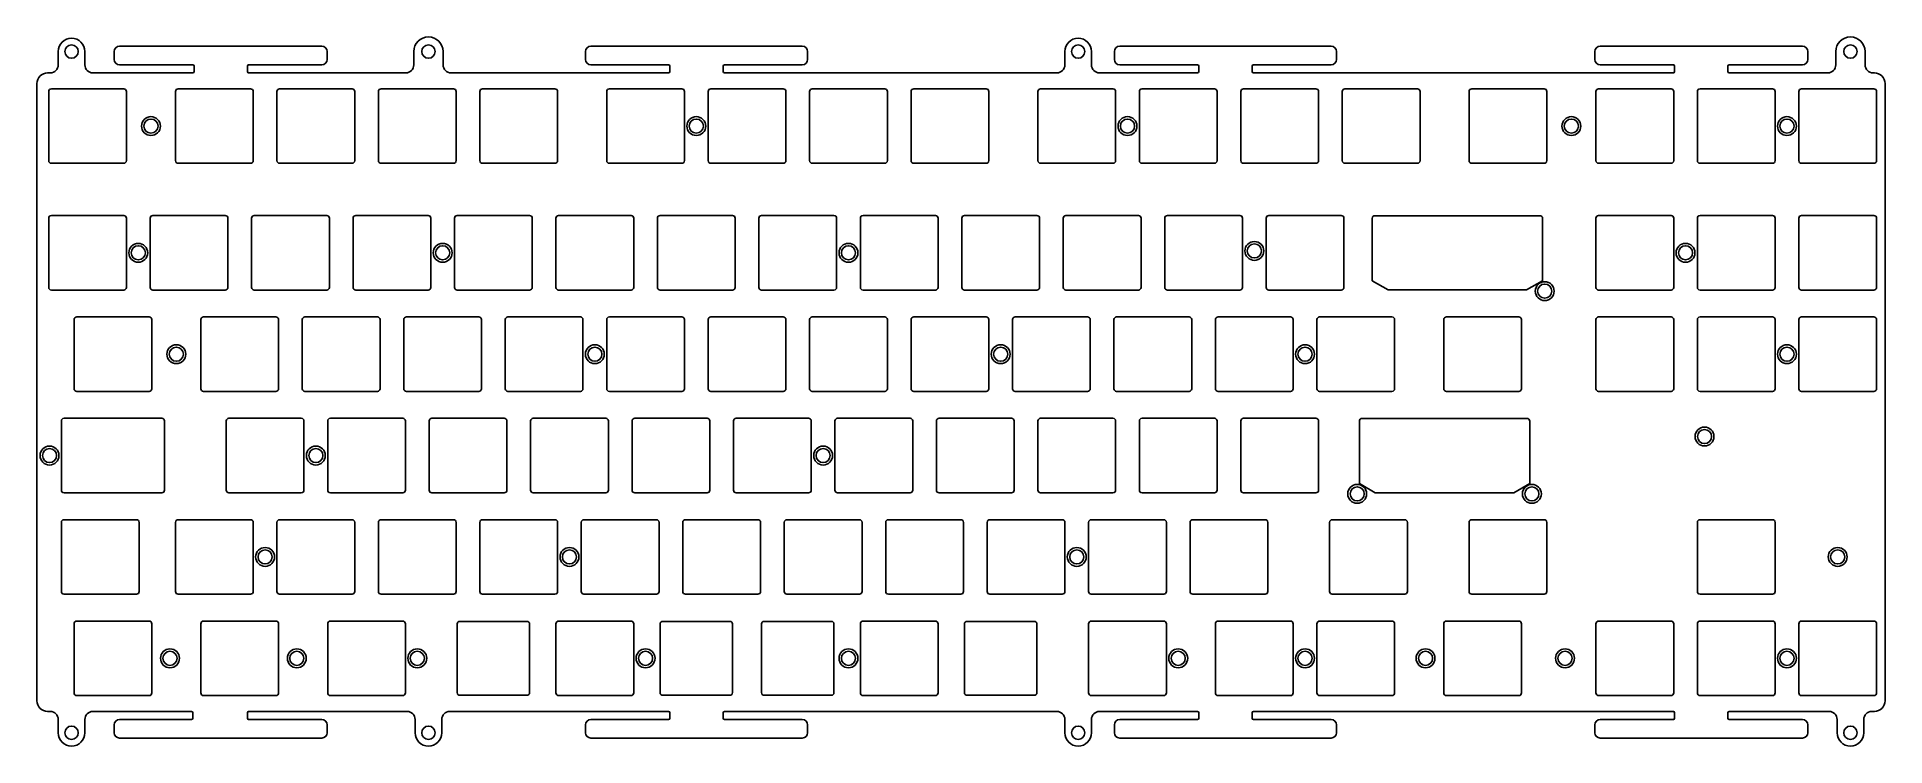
# Model space of a CAD drawing. Header units: millimetres. Extents: x -10 to 338, y -116 to 17.
import ezdxf

# ---------------------------------------------------------------- set-up
doc = ezdxf.new("R2010")
doc.units = ezdxf.units.MM
doc.layers.get('0').update_dxf_attribs({"linetype": 'CONTINUOUS'})
doc.layers.add('BLACK', color=7, linetype='CONTINUOUS')

msp = doc.modelspace()

# ---------------------------------------------------------------- linework, layer by layer
for points in [[(16.5125, 6.5), (16.5125, -6.5, 0.4142123908), (17.0125, -7), (30.6125, -7, 0.4142135624), (31.1125, -6.5), (31.1125, 6.5, 0.4142135624), (30.6125, 7), (17.0125, 7, 0.4142123908)], [(16.5125, 6.5), (16.5125, -6.5, 0.4142123908), (17.0125, -7), (30.6125, -7, 0.4142135624), (31.1125, -6.5), (31.1125, 6.5, 0.4142135624), (30.6125, 7), (17.0125, 7, 0.4142123908)], [(35.5625, 6.5), (35.5625, -6.5, 0.4142123908), (36.0625, -7), (49.6625, -7, 0.4142135624), (50.1625, -6.5), (50.1625, 6.5, 0.4142135624), (49.6625, 7), (36.0625, 7, 0.4142123908)], [(35.5625, -6.5, 0.4142123908), (36.0625, -7), (49.6625, -7, 0.4142135624), (50.1625, -6.5), (50.1625, 6.5, 0.4142135624), (49.6625, 7), (36.0625, 7, 0.4142123908), (35.5625, 6.5)], [(54.6125, 6.5), (54.6125, -6.5, 0.4142123908), (55.1125, -7), (68.7125, -7, 0.4142135624), (69.2125, -6.5), (69.2125, 6.5, 0.4142135624), (68.7125, 7), (55.1125, 7, 0.4142123908)], [(69.2125, 6.5, 0.4142135624), (68.7125, 7), (55.1125, 7, 0.4142123908), (54.6125, 6.5), (54.6125, -6.5, 0.4142123908), (55.1125, -7), (68.7125, -7, 0.4142135624), (69.2125, -6.5)], [(73.6625, 6.5), (73.6625, -6.5, 0.4142123908), (74.1625, -7), (87.7625, -7, 0.4142135624), (88.2625, -6.5), (88.2625, 6.5, 0.4142135624), (87.7625, 7), (74.1625, 7, 0.4142123908)], [(74.1625, -7), (87.7625, -7, 0.4142135624), (88.2625, -6.5), (88.2625, 6.5, 0.4142135624), (87.7625, 7), (74.1625, 7, 0.4142123908), (73.6625, 6.5), (73.6625, -6.5, 0.4142123908)], [(97.475, 6.5), (97.475, -6.5, 0.4142123908), (97.975, -7), (111.575, -7, 0.4142135624), (112.075, -6.5), (112.075, 6.5, 0.4142135624), (111.575, 7), (97.975, 7, 0.4142123908)], [(97.975, 7, 0.4142123908), (97.475, 6.5), (97.475, -6.5, 0.4142123908), (97.975, -7), (111.575, -7, 0.4142135624), (112.075, -6.5), (112.075, 6.5, 0.4142135624), (111.575, 7)], [(178.4375, 6.5), (178.4375, -6.5, 0.4142123908), (178.9375, -7), (192.5375, -7, 0.4142135624), (193.0375, -6.5), (193.0375, 6.5, 0.4142135624), (192.5375, 7), (178.9375, 7, 0.4142123908)], [(193.0375, -6.5), (193.0375, 6.5, 0.4142135624), (192.5375, 7), (178.9375, 7, 0.4142123908), (178.4375, 6.5), (178.4375, -6.5, 0.4142123908), (178.9375, -7), (192.5375, -7, 0.4142135624)], [(197.4875, 6.5), (197.4875, -6.5, 0.4142123908), (197.9875, -7), (211.5875, -7, 0.4142135624), (212.0875, -6.5), (212.0875, 6.5, 0.4142135624), (211.5875, 7), (197.9875, 7, 0.4142123908)], [(211.5875, 7), (197.9875, 7, 0.4142123908), (197.4875, 6.5), (197.4875, -6.5, 0.4142123908), (197.9875, -7), (211.5875, -7, 0.4142135624), (212.0875, -6.5), (212.0875, 6.5, 0.4142135624)], [(216.5375, 6.5), (216.5375, -6.5, 0.4142123908), (217.0375, -7), (230.6375, -7, 0.4142135624), (231.1375, -6.5), (231.1375, 6.5, 0.4142135624), (230.6375, 7), (217.0375, 7, 0.4142123908)], [(231.1375, -6.5), (231.1375, 6.5, 0.4142135624), (230.6375, 7), (217.0375, 7, 0.4142123908), (216.5375, 6.5), (216.5375, -6.5, 0.4142123908), (217.0375, -7), (230.6375, -7, 0.4142135624)], [(235.5875, 6.5), (235.5875, -6.5, 0.4142123908), (236.0875, -7), (249.6875, -7, 0.4142135624), (250.1875, -6.5), (250.1875, 6.5, 0.4142135624), (249.6875, 7), (236.0875, 7, 0.4142123908)], [(250.1875, -6.5), (250.1875, 6.5, 0.4142135624), (249.6875, 7), (236.0875, 7, 0.4142123908), (235.5875, 6.5), (235.5875, -6.5, 0.4142123908), (236.0875, -7), (249.6875, -7, 0.4142135624)], [(241.2, -17.3375), (241.2, -29.0555), (244.2, -30.7875), (270.2, -30.7875), (273.2, -29.0555), (273.2, -17.3375, 0.4142135624), (272.7, -16.8375), (241.7, -16.8375, 0.4142123908)], [(254.6375, -36.3625), (254.6375, -49.3625, 0.4142123908), (255.1375, -49.8625), (268.7375, -49.8625, 0.4142135624), (269.2375, -49.3625), (269.2375, -36.3625, 0.4142135624), (268.7375, -35.8625), (255.1375, -35.8625, 0.4142123908)], [(238.79375, -55.4375), (238.79375, -67.1555), (241.79375, -68.8875), (267.79375, -68.8875), (270.79375, -67.1555), (270.79375, -55.4375, 0.4142135624), (270.29375, -54.9375), (239.29375, -54.9375, 0.4142123908)], [(-4.91875, -74.4625), (-4.91875, -87.4625, 0.4142123908), (-4.41875, -87.9625), (9.18125, -87.9625, 0.4142135624), (9.68125, -87.4625), (9.68125, -74.4625, 0.4142135624), (9.18125, -73.9625), (-4.41875, -73.9625, 0.4142123908)], [(16.5125, -74.4625), (16.5125, -87.4625, 0.4142123908), (17.0125, -87.9625), (30.6125, -87.9625, 0.4142135624), (31.1125, -87.4625), (31.1125, -74.4625, 0.4142135624), (30.6125, -73.9625), (17.0125, -73.9625, 0.4142123908)], [(233.208788, -74.462548), (233.208788, -87.462548, 0.4142123908), (233.708788, -87.962548), (247.308788, -87.962548, 0.4142135624), (247.808788, -87.462548), (247.808788, -74.462548, 0.4142135624), (247.308788, -73.962548), (233.708788, -73.962548, 0.4142123908)], [(259.4, -74.4625), (259.4, -87.4625, 0.4142123908), (259.9, -87.9625), (273.5, -87.9625, 0.4142135624), (274, -87.4625), (274, -74.4625, 0.4142135624), (273.5, -73.9625), (259.9, -73.9625, 0.4142123908)], [(11.5625, -93.0125), (-2.0375, -93.0125, 0.4142123908), (-2.5375, -93.5125), (-2.5375, -106.5125, 0.4142123908), (-2.0375, -107.0125), (11.5625, -107.0125, 0.4142135624), (12.0625, -106.5125), (12.0625, -93.5125, 0.4142135624)], [(21.275, -93.5125), (21.275, -106.5125, 0.4142123908), (21.775, -107.0125), (35.375, -107.0125, 0.4142135624), (35.875, -106.5125), (35.875, -93.5125, 0.4142135624), (35.375, -93.0125), (21.775, -93.0125, 0.4142123908)], [(59.6875, -93.5125, 0.4142135624), (59.1875, -93.0125), (45.5875, -93.0125, 0.4142123908), (45.0875, -93.5125), (45.0875, -106.5125, 0.4142123908), (45.5875, -107.0125), (59.1875, -107.0125, 0.4142135624), (59.6875, -106.5125)], [(69.9, -93.0625, 0.4142123908), (69.4, -93.5625), (69.4, -106.4625, 0.4142123908), (69.9, -106.9625), (82.5, -106.9625, 0.4142123908), (83, -106.4625), (83, -93.5625, 0.4142123908), (82.5, -93.0625)], [(102.05, -93.0125), (88.45, -93.0125, 0.4142123908), (87.95, -93.5125), (87.95, -106.5125, 0.4142123908), (88.45, -107.0125), (102.05, -107.0125, 0.4142135624), (102.55, -106.5125), (102.55, -93.5125, 0.4142135624)], [(121.1, -93.5625), (121.1, -106.4625, -0.4142135624), (120.6, -106.9625), (108, -106.9625, -0.4142135624), (107.5, -106.4625), (107.5, -93.5625, -0.4142135624), (108, -93.0625), (120.6, -93.0625, -0.4142135624)], [(126.55, -106.4625, 0.4142123908), (127.05, -106.9625), (139.65, -106.9625, 0.4142123908), (140.15, -106.4625), (140.15, -93.5625, 0.4142123908), (139.65, -93.0625), (127.05, -93.0625, 0.4142123908), (126.55, -93.5625)], [(159.2, -93.0125), (145.6, -93.0125, 0.4142123908), (145.1, -93.5125), (145.1, -106.5125, 0.4142123908), (145.6, -107.0125), (159.2, -107.0125, 0.4142135624), (159.7, -106.5125), (159.7, -93.5125, 0.4142135624)], [(164.65, -106.4625), (164.65, -93.5625, -0.4142135624), (165.15, -93.0625), (177.75, -93.0625, -0.4142135624), (178.25, -93.5625), (178.25, -106.4625, -0.4142135624), (177.75, -106.9625), (165.15, -106.9625, -0.4142135624)], [(187.9625, -106.5125, 0.4142123908), (188.4625, -107.0125), (202.0625, -107.0125, 0.4142135624), (202.5625, -106.5125), (202.5625, -93.5125, 0.4142135624), (202.0625, -93.0125), (188.4625, -93.0125, 0.4142123908), (187.9625, -93.5125)], [(211.775, -106.5125, 0.4142123908), (212.275, -107.0125), (225.875, -107.0125, 0.4142135624), (226.375, -106.5125), (226.375, -93.5125, 0.4142135624), (225.875, -93.0125), (212.275, -93.0125, 0.4142123908), (211.775, -93.5125)], [(231.325, -107.0125), (244.925, -107.0125, 0.4142135624), (245.425, -106.5125), (245.425, -93.5125, 0.4142135624), (244.925, -93.0125), (231.325, -93.0125, 0.4142123908), (230.825, -93.5125), (230.825, -106.5125, 0.4142123908)], [(269.2375, -93.5125, 0.4142135624), (268.7375, -93.0125), (255.1375, -93.0125, 0.4142123908), (254.6375, -93.5125), (254.6375, -106.5125, 0.4142123908), (255.1375, -107.0125), (268.7375, -107.0125, 0.4142135624), (269.2375, -106.5125)]]:
    msp.add_lwpolyline(points, format="xyb", close=True)
for centre, radius in [((273.6, -31.0125), 1.775), ((273.6, -31.0125), 1.325), ((238.39375, -69.1125), 1.775), ((238.39375, -69.1125), 1.325), ((271.19375, -69.1125), 1.775), ((271.19375, -69.1125), 1.325), ((15.478125, -100.0125), 1.775), ((15.478125, -100.0125), 1.325), ((39.290625, -100.0125), 1.775), ((39.290625, -100.0125), 1.325), ((61.9125, -100.0125), 1.775), ((61.9125, -100.0125), 1.325), ((104.775, -100.0125), 1.775), ((104.775, -100.0125), 1.325), ((142.875, -100.0125), 1.775), ((142.875, -100.0125), 1.325), ((204.7875, -100.0125), 1.775), ((204.7875, -100.0125), 1.325), ((228.6, -100.0125), 1.775), ((228.6, -100.0125), 1.325), ((251.221875, -100.0125), 1.775), ((251.221875, -100.0125), 1.325)]:
    msp.add_circle(centre, radius)
at = {"layer": 'BLACK', "linetype": 'Continuous'}
for p, q in [((-5.5, 11.500001), (-5.5, 14)), ((-0.5, 14), (-0.5, 11.5)), ((5, 14), (5, 12.5)), ((44, 15), (6, 15)), ((45, 12.5), (45, 14)), ((61.25, 11.5), (61.25, 14)), ((66.75, 14), (66.75, 11.5)), ((93.5, 14), (93.5, 12.5)), ((134.2, 15), (94.5, 15)), ((135.2, 12.5), (135.2, 14)), ((183.5, 11.5), (183.5, 14)), ((188.5, 14), (188.5, 11.5)), ((192.8, 14), (192.8, 12.5)), ((233.5, 15), (193.8, 15)), ((234.5, 12.5), (234.5, 14)), ((283, 14), (283, 12.5)), ((322, 15), (284, 15)), ((323, 12.5), (323, 14)), ((328.25, 11.5), (328.25, 14)), ((333.75, 14), (333.75, 11.5)), ((6, 11.5), (19.75, 11.5)), ((20, 10.25), (20, 11.25)), ((30, 11.25), (30, 10.25)), ((30.25, 11.5), (44, 11.5)), ((94.5, 11.5), (109.1, 11.5)), ((109.35, 10.25), (109.35, 11.25)), ((119.35, 11.25), (119.35, 10.25)), ((119.6, 11.5), (134.2, 11.5)), ((193.8, 11.5), (208.4, 11.5)), ((208.65, 10.25), (208.65, 11.25)), ((218.65, 11.25), (218.65, 10.25)), ((218.9, 11.5), (233.5, 11.5)), ((284, 11.5), (297.75, 11.5)), ((298, 10.25), (298, 11.25)), ((308, 11.25), (308, 10.25)), ((308.25, 11.5), (322, 11.5)), ((-9.5, -108.000002), (-9.5, 8.000002)), ((-7.500002, 10), (-7.000001, 10)), ((6.8, 7), (-6.799999, 7)), ((1, 10), (19.75, 10)), ((30.25, 10), (59.75, 10)), ((68.25, 10), (109.1, 10)), ((130.625, 7), (117.025, 7)), ((119.6, 10), (182, 10)), ((149.675, 7), (136.075, 7)), ((168.725, 7), (155.125, 7)), ((190, 10), (208.4, 10)), ((218.9, 10), (297.75, 10)), ((273.5, 7), (259.9, 7)), ((297.3125, 7), (283.7125, 7)), ((316.3625, 7), (302.7625, 7)), ((308.25, 10), (326.75, 10)), ((335.4125, 7), (321.8125, 7)), ((335.25, 10), (335.5, 10)), ((337.5, 8), (337.5, -108)), ((-7.3, 6.499999), (-7.3, -6.499999)), ((7.3, -6.5), (7.3, 6.5)), ((116.525, 6.5), (116.525, -6.5)), ((131.125, -6.5), (131.125, 6.5)), ((135.575, 6.5), (135.575, -6.5)), ((150.175, -6.5), (150.175, 6.5)), ((154.625, 6.5), (154.625, -6.5)), ((169.225, -6.5), (169.225, 6.5)), ((259.4, 6.5), (259.4, -6.5)), ((274, -6.5), (274, 6.5)), ((283.2125, 6.5), (283.2125, -6.5)), ((297.8125, -6.5), (297.8125, 6.5)), ((302.2625, 6.5), (302.2625, -6.5)), ((316.8625, -6.5), (316.8625, 6.5)), ((321.3125, 6.5), (321.3125, -6.5)), ((335.9125, -6.5), (335.9125, 6.5)), ((-6.799999, -7), (6.8, -7)), ((117.025, -7), (130.625, -7)), ((136.075, -7), (149.675, -7)), ((155.125, -7), (168.725, -7)), ((259.9, -7), (273.5, -7)), ((283.7125, -7), (297.3125, -7)), ((302.7625, -7), (316.3625, -7)), ((321.8125, -7), (335.4125, -7)), ((-7.3, -17.312501), (-7.3, -30.312499)), ((6.8, -16.8125), (-6.799999, -16.8125)), ((7.3, -30.3125), (7.3, -17.3125)), ((11.75, -17.3125), (11.75, -30.3125)), ((25.85, -16.8125), (12.25, -16.8125)), ((26.35, -30.3125), (26.35, -17.3125)), ((30.8, -17.3125), (30.8, -30.3125)), ((44.9, -16.8125), (31.3, -16.8125)), ((45.4, -30.3125), (45.4, -17.3125)), ((49.85, -17.3125), (49.85, -30.3125)), ((63.95, -16.8125), (50.35, -16.8125)), ((64.45, -30.3125), (64.45, -17.3125)), ((68.9, -17.3125), (68.9, -30.3125)), ((83, -16.8125), (69.4, -16.8125)), ((83.5, -30.3125), (83.5, -17.3125)), ((87.95, -17.3125), (87.95, -30.3125)), ((102.05, -16.8125), (88.45, -16.8125)), ((102.55, -30.3125), (102.55, -17.3125)), ((107, -17.3125), (107, -30.3125)), ((121.1, -16.8125), (107.5, -16.8125)), ((121.6, -30.3125), (121.6, -17.3125)), ((126.05, -17.3125), (126.05, -30.3125)), ((140.15, -16.8125), (126.55, -16.8125)), ((140.65, -30.3125), (140.65, -17.3125)), ((145.1, -17.3125), (145.1, -30.3125)), ((159.2, -16.8125), (145.6, -16.8125)), ((159.7, -30.3125), (159.7, -17.3125)), ((164.15, -17.3125), (164.15, -30.3125)), ((178.25, -16.8125), (164.65, -16.8125)), ((178.75, -30.3125), (178.75, -17.3125)), ((183.2, -17.3125), (183.2, -30.3125)), ((197.3, -16.8125), (183.7, -16.8125)), ((197.8, -30.3125), (197.8, -17.3125)), ((202.25, -17.3125), (202.25, -30.3125)), ((216.35, -16.8125), (202.75, -16.8125)), ((216.85, -30.3125), (216.85, -17.3125)), ((221.3, -17.3125), (221.3, -30.3125)), ((235.4, -16.8125), (221.8, -16.8125)), ((235.9, -30.3125), (235.9, -17.3125)), ((283.2125, -17.3125), (283.2125, -30.3125)), ((297.3125, -16.8125), (283.7125, -16.8125)), ((297.8125, -30.3125), (297.8125, -17.3125)), ((302.2625, -17.3125), (302.2625, -30.3125)), ((316.3625, -16.8125), (302.7625, -16.8125)), ((316.8625, -30.3125), (316.8625, -17.3125)), ((321.3125, -17.3125), (321.3125, -30.3125)), ((335.4125, -16.8125), (321.8125, -16.8125)), ((335.9125, -30.3125), (335.9125, -17.3125)), ((-6.799999, -30.8125), (6.8, -30.8125)), ((12.25, -30.8125), (25.85, -30.8125)), ((31.3, -30.8125), (44.9, -30.8125)), ((50.35, -30.8125), (63.95, -30.8125)), ((69.4, -30.8125), (83, -30.8125)), ((88.45, -30.8125), (102.05, -30.8125)), ((107.5, -30.8125), (121.1, -30.8125)), ((126.55, -30.8125), (140.15, -30.8125)), ((145.6, -30.8125), (159.2, -30.8125)), ((164.65, -30.8125), (178.25, -30.8125)), ((183.7, -30.8125), (197.3, -30.8125)), ((202.75, -30.8125), (216.35, -30.8125)), ((221.8, -30.8125), (235.4, -30.8125)), ((283.7125, -30.8125), (297.3125, -30.8125)), ((302.7625, -30.8125), (316.3625, -30.8125)), ((321.8125, -30.8125), (335.4125, -30.8125)), ((-2.5375, -36.362501), (-2.5375, -49.362499)), ((11.5625, -35.8625), (-2.037499, -35.8625)), ((12.0625, -49.3625), (12.0625, -36.3625)), ((21.275, -36.3625), (21.275, -49.3625)), ((35.375, -35.8625), (21.775, -35.8625)), ((35.875, -49.3625), (35.875, -36.3625)), ((40.325, -36.3625), (40.325, -49.3625)), ((54.425, -35.8625), (40.825, -35.8625)), ((54.925, -49.3625), (54.925, -36.3625)), ((59.375, -36.3625), (59.375, -49.3625)), ((73.475, -35.8625), (59.875, -35.8625)), ((73.975, -49.3625), (73.975, -36.3625)), ((78.425, -36.3625), (78.425, -49.3625)), ((92.525, -35.8625), (78.925, -35.8625)), ((93.025, -49.3625), (93.025, -36.3625)), ((97.475, -36.3625), (97.475, -49.3625)), ((111.575, -35.8625), (97.975, -35.8625)), ((112.075, -49.3625), (112.075, -36.3625)), ((116.525, -36.3625), (116.525, -49.3625)), ((130.625, -35.8625), (117.025, -35.8625)), ((131.125, -49.3625), (131.125, -36.3625)), ((135.575, -36.3625), (135.575, -49.3625)), ((149.675, -35.8625), (136.075, -35.8625)), ((150.175, -49.3625), (150.175, -36.3625)), ((154.625, -36.3625), (154.625, -49.3625)), ((168.725, -35.8625), (155.125, -35.8625)), ((169.225, -49.3625), (169.225, -36.3625)), ((173.675, -36.3625), (173.675, -49.3625)), ((187.775, -35.8625), (174.175, -35.8625)), ((188.275, -49.3625), (188.275, -36.3625)), ((192.725, -36.3625), (192.725, -49.3625)), ((206.825, -35.8625), (193.225, -35.8625)), ((207.325, -49.3625), (207.325, -36.3625)), ((211.775, -36.3625), (211.775, -49.3625)), ((225.875, -35.8625), (212.275, -35.8625)), ((226.375, -49.3625), (226.375, -36.3625)), ((230.825, -36.3625), (230.825, -49.3625)), ((244.925, -35.8625), (231.325, -35.8625)), ((245.425, -49.3625), (245.425, -36.3625)), ((283.2125, -36.3625), (283.2125, -49.3625)), ((297.3125, -35.8625), (283.7125, -35.8625)), ((297.8125, -49.3625), (297.8125, -36.3625)), ((302.2625, -36.3625), (302.2625, -49.3625)), ((316.3625, -35.8625), (302.7625, -35.8625)), ((316.8625, -49.3625), (316.8625, -36.3625)), ((321.3125, -36.3625), (321.3125, -49.3625)), ((335.4125, -35.8625), (321.8125, -35.8625)), ((335.9125, -49.3625), (335.9125, -36.3625)), ((-2.037499, -49.8625), (11.5625, -49.8625)), ((21.775, -49.8625), (35.375, -49.8625)), ((40.825, -49.8625), (54.425, -49.8625)), ((59.875, -49.8625), (73.475, -49.8625)), ((78.925, -49.8625), (92.525, -49.8625)), ((97.975, -49.8625), (111.575, -49.8625)), ((117.025, -49.8625), (130.625, -49.8625)), ((136.075, -49.8625), (149.675, -49.8625)), ((155.125, -49.8625), (168.725, -49.8625)), ((174.175, -49.8625), (187.775, -49.8625)), ((193.225, -49.8625), (206.825, -49.8625)), ((212.275, -49.8625), (225.875, -49.8625)), ((231.325, -49.8625), (244.925, -49.8625)), ((283.7125, -49.8625), (297.3125, -49.8625)), ((302.7625, -49.8625), (316.3625, -49.8625)), ((321.8125, -49.8625), (335.4125, -49.8625)), ((-4.918754, -55.412501), (-4.918754, -68.412499)), ((13.9436, -54.9125), (-4.418753, -54.9125)), ((14.44375, -68.4125), (14.44375, -55.405529)), ((26.0375, -55.4125), (26.0375, -68.4125)), ((40.1375, -54.9125), (26.5375, -54.9125)), ((40.6375, -68.4125), (40.6375, -55.4125)), ((45.0875, -55.4125), (45.0875, -68.4125)), ((59.1875, -54.9125), (45.5875, -54.9125)), ((59.6875, -68.4125), (59.6875, -55.4125)), ((64.1375, -55.4125), (64.1375, -68.4125)), ((78.2375, -54.9125), (64.6375, -54.9125)), ((78.7375, -68.4125), (78.7375, -55.4125)), ((83.1875, -55.4125), (83.1875, -68.4125)), ((97.2875, -54.9125), (83.6875, -54.9125)), ((97.7875, -68.4125), (97.7875, -55.4125)), ((102.2375, -55.4125), (102.2375, -68.4125)), ((116.3375, -54.9125), (102.7375, -54.9125)), ((116.8375, -68.4125), (116.8375, -55.4125)), ((121.2875, -55.4125), (121.2875, -68.4125)), ((135.3875, -54.9125), (121.7875, -54.9125)), ((135.8875, -68.4125), (135.8875, -55.4125)), ((140.3375, -55.4125), (140.3375, -68.4125)), ((154.4375, -54.9125), (140.8375, -54.9125)), ((154.9375, -68.4125), (154.9375, -55.4125)), ((159.3875, -55.4125), (159.3875, -68.4125)), ((173.4875, -54.9125), (159.8875, -54.9125)), ((173.9875, -68.4125), (173.9875, -55.4125)), ((178.4375, -55.4125), (178.4375, -68.4125)), ((192.5375, -54.9125), (178.9375, -54.9125)), ((193.0375, -68.4125), (193.0375, -55.4125)), ((197.4875, -55.4125), (197.4875, -68.4125)), ((211.5875, -54.9125), (197.9875, -54.9125)), ((212.0875, -68.4125), (212.0875, -55.4125)), ((216.5375, -55.4125), (216.5375, -68.4125)), ((230.6375, -54.9125), (217.0375, -54.9125)), ((231.1375, -68.4125), (231.1375, -55.4125)), ((-4.418753, -68.9125), (13.94375, -68.9125)), ((26.5375, -68.9125), (40.1375, -68.9125)), ((45.5875, -68.9125), (59.1875, -68.9125)), ((64.6375, -68.9125), (78.2375, -68.9125)), ((83.6875, -68.9125), (97.2875, -68.9125)), ((102.7375, -68.9125), (116.3375, -68.9125)), ((121.7875, -68.9125), (135.3875, -68.9125)), ((140.8375, -68.9125), (154.4375, -68.9125)), ((159.8875, -68.9125), (173.4875, -68.9125)), ((178.9375, -68.9125), (192.5375, -68.9125)), ((197.9875, -68.9125), (211.5875, -68.9125)), ((217.0375, -68.9125), (230.6375, -68.9125)), ((35.5625, -74.4625), (35.5625, -87.4625)), ((49.6625, -73.9625), (36.0625, -73.9625)), ((50.1625, -87.4625), (50.1625, -74.4625)), ((54.6125, -74.4625), (54.6125, -87.4625)), ((68.7125, -73.9625), (55.1125, -73.9625)), ((69.2125, -87.4625), (69.2125, -74.4625)), ((73.6625, -74.4625), (73.6625, -87.4625)), ((87.7625, -73.9625), (74.1625, -73.9625)), ((88.2625, -87.4625), (88.2625, -74.4625)), ((92.7125, -74.4625), (92.7125, -87.4625)), ((106.8125, -73.9625), (93.2125, -73.9625)), ((107.3125, -87.4625), (107.3125, -74.4625)), ((111.7625, -74.4625), (111.7625, -87.4625)), ((125.8625, -73.9625), (112.2625, -73.9625)), ((126.3625, -87.4625), (126.3625, -74.4625)), ((130.8125, -74.4625), (130.8125, -87.4625)), ((144.9125, -73.9625), (131.3125, -73.9625)), ((145.4125, -87.4625), (145.4125, -74.4625)), ((149.8625, -74.4625), (149.8625, -87.4625)), ((163.9625, -73.9625), (150.3625, -73.9625)), ((164.4625, -87.4625), (164.4625, -74.4625)), ((168.9125, -74.4625), (168.9125, -87.4625)), ((183.0125, -73.9625), (169.4125, -73.9625)), ((183.5125, -87.4625), (183.5125, -74.4625)), ((187.9625, -74.4625), (187.9625, -87.4625)), ((202.0625, -73.9625), (188.4625, -73.9625)), ((202.5625, -87.4625), (202.5625, -74.4625)), ((207.0125, -74.4625), (207.0125, -87.4625)), ((221.1125, -73.9625), (207.5125, -73.9625)), ((221.6125, -87.4625), (221.6125, -74.4625)), ((302.2625, -74.4625), (302.2625, -87.4625)), ((316.3625, -73.9625), (302.7625, -73.9625)), ((316.8625, -87.4625), (316.8625, -74.4625)), ((36.0625, -87.9625), (49.6625, -87.9625)), ((55.1125, -87.9625), (68.7125, -87.9625)), ((74.1625, -87.9625), (87.7625, -87.9625)), ((93.2125, -87.9625), (106.8125, -87.9625)), ((112.2625, -87.9625), (125.8625, -87.9625)), ((131.3125, -87.9625), (144.9125, -87.9625)), ((150.3625, -87.9625), (163.9625, -87.9625)), ((169.4125, -87.9625), (183.0125, -87.9625)), ((188.4625, -87.9625), (202.0625, -87.9625)), ((207.5125, -87.9625), (221.1125, -87.9625)), ((302.7625, -87.9625), (316.3625, -87.9625)), ((283.2125, -93.5125), (283.2125, -106.5125)), ((297.3125, -93.0125), (283.7125, -93.0125)), ((297.8125, -106.5125), (297.8125, -93.5125)), ((302.2625, -93.5125), (302.2625, -106.5125)), ((316.3625, -93.0125), (302.7625, -93.0125)), ((316.8625, -106.5125), (316.8625, -93.5125)), ((321.3125, -93.5125), (321.3125, -106.5125)), ((335.4125, -93.0125), (321.8125, -93.0125)), ((335.9125, -106.5125), (335.9125, -93.5125)), ((283.7125, -107.0125), (297.3125, -107.0125)), ((302.7625, -107.0125), (316.3625, -107.0125)), ((321.8125, -107.0125), (335.4125, -107.0125)), ((-7.500002, -110), (-7.000001, -110)), ((19.5, -110), (1, -110)), ((19.75, -111.25), (19.75, -110.25)), ((30, -110.25), (30, -111.25)), ((30.25, -110), (60, -110)), ((68, -110), (109.1, -110)), ((109.35, -111.25), (109.35, -110.25)), ((119.35, -110.25), (119.35, -111.25)), ((119.6, -110), (182, -110)), ((190, -110), (208.4, -110)), ((208.65, -110.25), (208.65, -111.25)), ((218.65, -111.25), (218.65, -110.25)), ((297.75, -110), (218.9, -110)), ((298, -111.25), (298, -110.25)), ((308, -110.25), (308, -111.25)), ((327, -110), (308.25, -110)), ((335, -110), (335.5, -110)), ((-5.5, -114), (-5.5, -111.500001)), ((-0.5, -111.5), (-0.5, -114)), ((5, -112.5), (5, -114)), ((19.5, -111.5), (6, -111.5)), ((44, -111.5), (30.25, -111.5)), ((45, -114), (45, -112.5)), ((61.5, -114), (61.5, -111.5)), ((66.5, -111.5), (66.5, -114)), ((93.5, -112.5), (93.5, -114)), ((109.1, -111.5), (94.5, -111.5)), ((134.2, -111.5), (119.6, -111.5)), ((135.2, -114), (135.2, -112.5)), ((183.5, -114), (183.5, -111.5)), ((188.5, -114), (188.5, -111.5)), ((192.8, -114), (192.8, -112.5)), ((193.8, -111.5), (208.4, -111.5)), ((218.9, -111.5), (233.5, -111.5)), ((234.5, -112.5), (234.5, -114)), ((283, -112.5), (283, -114)), ((297.75, -111.5), (284, -111.5)), ((322, -111.5), (308.25, -111.5)), ((323, -114), (323, -112.5)), ((328.5, -114), (328.5, -111.5)), ((333.5, -111.5), (333.5, -114)), ((6, -115), (44, -115)), ((94.5, -115), (134.2, -115)), ((233.5, -115), (193.8, -115)), ((284, -115), (322, -115))]:
    msp.add_line(p, q, dxfattribs=at)
at = {"layer": 'BLACK'}
for centre, radius in [((-3, 14), 1.25), ((64, 14), 1.25), ((186, 14), 1.25), ((331, 14), 1.25), ((11.90625, 0), 1.775), ((11.90625, 0), 1.325), ((114.3, 0), 1.775), ((114.3, 0), 1.325), ((195.2625, 0), 1.775), ((195.2625, 0), 1.325), ((278.60625, 0), 1.775), ((278.60625, 0), 1.325), ((319.0875, 0), 1.775), ((319.0875, 0), 1.325), ((9.525, -23.8125), 1.775), ((9.525, -23.8125), 1.325), ((66.675, -23.8125), 1.775), ((66.675, -23.8125), 1.325), ((142.875, -23.8125), 1.775), ((142.875, -23.8125), 1.325), ((219.0842, -23.4625), 1.775), ((219.0842, -23.4625), 1.325), ((300.0375, -23.8125), 1.775), ((300.0375, -23.8125), 1.325), ((16.66875, -42.8625), 1.775), ((16.66875, -42.8625), 1.325), ((95.25, -42.8625), 1.775), ((95.25, -42.8625), 1.325), ((171.45, -42.8625), 1.775), ((171.45, -42.8625), 1.325), ((228.6, -42.8625), 1.775), ((228.6, -42.8625), 1.325), ((319.0875, -42.8625), 1.775), ((319.0875, -42.8625), 1.325), ((303.609375, -58.340625), 1.775), ((303.609375, -58.340625), 1.325), ((-7.14375, -61.9125), 1.775), ((-7.14375, -61.9125), 1.325), ((42.8625, -61.9125), 1.775), ((42.8625, -61.9125), 1.325), ((138.1125, -61.9125), 1.775), ((138.1125, -61.9125), 1.325), ((33.3375, -80.9625), 1.775), ((33.3375, -80.9625), 1.325), ((90.4875, -80.9625), 1.775), ((90.4875, -80.9625), 1.325), ((185.7375, -80.9625), 1.775), ((185.7375, -80.9625), 1.325), ((328.6125, -80.9625), 1.775), ((328.6125, -80.9625), 1.325), ((277.415625, -100.0125), 1.775), ((277.415625, -100.0125), 1.325), ((319.0875, -100.0125), 1.775), ((319.0875, -100.0125), 1.325), ((-3, -114), 1.25), ((64, -114), 1.25), ((186, -114), 1.25), ((331, -114), 1.25)]:
    msp.add_circle(centre, radius, dxfattribs=at)
for centre, radius, start, end in [((-3, 14), 2.5, 0, 180), ((6, 14), 1, 90, 180), ((44, 14), 1, 0, 90), ((64, 14), 2.75, 0, 180), ((94.5, 14), 1, 90, 180), ((134.2, 14), 1, 0, 90), ((186, 14), 2.5, 0, 180), ((193.8, 14), 1, 90, 180), ((233.5, 14), 1, 0, 90), ((284, 14), 1, 90, 180), ((322, 14), 1, 0, 90), ((331, 14), 2.75, 0, 180), ((-7.000001, 11.500001), 1.500001, 270, 0), ((1, 11.5), 1.5, 180, 270), ((6, 12.5), 1, 180, 270), ((19.75, 11.25), 0.25, 0, 90), ((30.25, 11.25), 0.25, 90, 180), ((44, 12.5), 1, 270, 0), ((59.75, 11.5), 1.5, 270, 0), ((68.25, 11.5), 1.5, 180, 270), ((94.5, 12.5), 1, 180, 270), ((109.1, 11.25), 0.25, 0, 90), ((119.6, 11.25), 0.25, 90, 180), ((134.2, 12.5), 1, 270, 0), ((182, 11.5), 1.5, 270, 0), ((190, 11.5), 1.5, 180, 270), ((193.8, 12.5), 1, 180, 270), ((208.4, 11.25), 0.25, 0, 90), ((218.9, 11.25), 0.25, 90, 180), ((233.5, 12.5), 1, 270, 0), ((284, 12.5), 1, 180, 270), ((297.75, 11.25), 0.25, 0, 90), ((308.25, 11.25), 0.25, 90, 180), ((322, 12.5), 1, 270, 0), ((326.75, 11.5), 1.5, 270, 0), ((335.25, 11.5), 1.5, 180, 270), ((-7.500001, 8.000001), 1.999999, 90.00002865, 179.99997135), ((-6.799999, 6.499999), 0.500001, 90, 180), ((6.8, 6.5), 0.5, 0, 90), ((19.75, 10.25), 0.25, 270, 0), ((30.25, 10.25), 0.25, 180, 270), ((109.1, 10.25), 0.25, 270, 0), ((117.025, 6.5), 0.5, 90, 180), ((119.6, 10.25), 0.25, 180, 270), ((130.625, 6.5), 0.5, 0, 90), ((136.075, 6.5), 0.5, 90, 180), ((149.675, 6.5), 0.5, 0, 90), ((155.125, 6.5), 0.5, 90, 180), ((168.725, 6.5), 0.5, 0, 90), ((208.4, 10.25), 0.25, 270, 0), ((218.9, 10.25), 0.25, 180, 270), ((259.9, 6.5), 0.5, 90, 180), ((273.5, 6.5), 0.5, 0, 90), ((283.7125, 6.5), 0.5, 90, 180), ((297.3125, 6.5), 0.5, 0, 90), ((297.75, 10.25), 0.25, 270, 0), ((302.7625, 6.5), 0.5, 90, 180), ((308.25, 10.25), 0.25, 180, 270), ((316.3625, 6.5), 0.5, 0, 90), ((321.8125, 6.5), 0.5, 90, 180), ((335.4125, 6.5), 0.5, 0, 90), ((335.5, 8), 2, 0, 90), ((-6.799999, -6.499999), 0.500001, 180, 270), ((6.8, -6.5), 0.5, 270, 0), ((117.025, -6.5), 0.5, 180, 270), ((130.625, -6.5), 0.5, 270, 0), ((136.075, -6.5), 0.5, 180, 270), ((149.675, -6.5), 0.5, 270, 0), ((155.125, -6.5), 0.5, 180, 270), ((168.725, -6.5), 0.5, 270, 0), ((259.9, -6.5), 0.5, 180, 270), ((273.5, -6.5), 0.5, 270, 0), ((283.7125, -6.5), 0.5, 180, 270), ((297.3125, -6.5), 0.5, 270, 0), ((302.7625, -6.5), 0.5, 180, 270), ((316.3625, -6.5), 0.5, 270, 0), ((321.8125, -6.5), 0.5, 180, 270), ((335.4125, -6.5), 0.5, 270, 0), ((-6.799999, -17.312501), 0.500001, 90, 180), ((6.8, -17.3125), 0.5, 0, 90), ((12.25, -17.3125), 0.5, 90, 180), ((25.85, -17.3125), 0.5, 0, 90), ((31.3, -17.3125), 0.5, 90, 180), ((44.9, -17.3125), 0.5, 0, 90), ((50.35, -17.3125), 0.5, 90, 180), ((63.95, -17.3125), 0.5, 0, 90), ((69.4, -17.3125), 0.5, 90, 180), ((83, -17.3125), 0.5, 0, 90), ((88.45, -17.3125), 0.5, 90, 180), ((102.05, -17.3125), 0.5, 0, 90), ((107.5, -17.3125), 0.5, 90, 180), ((121.1, -17.3125), 0.5, 0, 90), ((126.55, -17.3125), 0.5, 90, 180), ((140.15, -17.3125), 0.5, 0, 90), ((145.6, -17.3125), 0.5, 90, 180), ((159.2, -17.3125), 0.5, 0, 90), ((164.65, -17.3125), 0.5, 90, 180), ((178.25, -17.3125), 0.5, 0, 90), ((183.7, -17.3125), 0.5, 90, 180), ((197.3, -17.3125), 0.5, 0, 90), ((202.75, -17.3125), 0.5, 90, 180), ((216.35, -17.3125), 0.5, 0, 90), ((221.8, -17.3125), 0.5, 90, 180), ((235.4, -17.3125), 0.5, 0, 90), ((283.7125, -17.3125), 0.5, 90, 180), ((297.3125, -17.3125), 0.5, 0, 90), ((302.7625, -17.3125), 0.5, 90, 180), ((316.3625, -17.3125), 0.5, 0, 90), ((321.8125, -17.3125), 0.5, 90, 180), ((335.4125, -17.3125), 0.5, 0, 90), ((-6.799999, -30.312499), 0.500001, 180, 270), ((6.8, -30.3125), 0.5, 270, 0), ((12.25, -30.3125), 0.5, 180, 270), ((25.85, -30.3125), 0.5, 270, 0), ((31.3, -30.3125), 0.5, 180, 270), ((44.9, -30.3125), 0.5, 270, 0), ((50.35, -30.3125), 0.5, 180, 270), ((63.95, -30.3125), 0.5, 270, 0), ((69.4, -30.3125), 0.5, 180, 270), ((83, -30.3125), 0.5, 270, 0), ((88.45, -30.3125), 0.5, 180, 270), ((102.05, -30.3125), 0.5, 270, 0), ((107.5, -30.3125), 0.5, 180, 270), ((121.1, -30.3125), 0.5, 270, 0), ((126.55, -30.3125), 0.5, 180, 270), ((140.15, -30.3125), 0.5, 270, 0), ((145.6, -30.3125), 0.5, 180, 270), ((159.2, -30.3125), 0.5, 270, 0), ((164.65, -30.3125), 0.5, 180, 270), ((178.25, -30.3125), 0.5, 270, 0), ((183.7, -30.3125), 0.5, 180, 270), ((197.3, -30.3125), 0.5, 270, 0), ((202.75, -30.3125), 0.5, 180, 270), ((216.35, -30.3125), 0.5, 270, 0), ((221.8, -30.3125), 0.5, 180, 270), ((235.4, -30.3125), 0.5, 270, 0), ((283.7125, -30.3125), 0.5, 180, 270), ((297.3125, -30.3125), 0.5, 270, 0), ((302.7625, -30.3125), 0.5, 180, 270), ((316.3625, -30.3125), 0.5, 270, 0), ((321.8125, -30.3125), 0.5, 180, 270), ((335.4125, -30.3125), 0.5, 270, 0), ((-2.037499, -36.362501), 0.500001, 90, 180), ((11.5625, -36.3625), 0.5, 0, 90), ((21.775, -36.3625), 0.5, 90, 180), ((35.375, -36.3625), 0.5, 0, 90), ((40.825, -36.3625), 0.5, 90, 180), ((54.425, -36.3625), 0.5, 0, 90), ((59.875, -36.3625), 0.5, 90, 180), ((73.475, -36.3625), 0.5, 0, 90), ((78.925, -36.3625), 0.5, 90, 180), ((92.525, -36.3625), 0.5, 0, 90), ((97.975, -36.3625), 0.5, 90, 180), ((111.575, -36.3625), 0.5, 0, 90), ((117.025, -36.3625), 0.5, 90, 180), ((130.625, -36.3625), 0.5, 0, 90), ((136.075, -36.3625), 0.5, 90, 180), ((149.675, -36.3625), 0.5, 0, 90), ((155.125, -36.3625), 0.5, 90, 180), ((168.725, -36.3625), 0.5, 0, 90), ((174.175, -36.3625), 0.5, 90, 180), ((187.775, -36.3625), 0.5, 0, 90), ((193.225, -36.3625), 0.5, 90, 180), ((206.825, -36.3625), 0.5, 0, 90), ((212.275, -36.3625), 0.5, 90, 180), ((225.875, -36.3625), 0.5, 0, 90), ((231.325, -36.3625), 0.5, 90, 180), ((244.925, -36.3625), 0.5, 0, 90), ((283.7125, -36.3625), 0.5, 90, 180), ((297.3125, -36.3625), 0.5, 0, 90), ((302.7625, -36.3625), 0.5, 90, 180), ((316.3625, -36.3625), 0.5, 0, 90), ((321.8125, -36.3625), 0.5, 90, 180), ((335.4125, -36.3625), 0.5, 0, 90), ((-2.037499, -49.362499), 0.500001, 180, 270), ((11.5625, -49.3625), 0.5, 270, 0), ((21.775, -49.3625), 0.5, 180, 270), ((35.375, -49.3625), 0.5, 270, 0), ((40.825, -49.3625), 0.5, 180, 270), ((54.425, -49.3625), 0.5, 270, 0), ((59.875, -49.3625), 0.5, 180, 270), ((73.475, -49.3625), 0.5, 270, 0), ((78.925, -49.3625), 0.5, 180, 270), ((92.525, -49.3625), 0.5, 270, 0), ((97.975, -49.3625), 0.5, 180, 270), ((111.575, -49.3625), 0.5, 270, 0), ((117.025, -49.3625), 0.5, 180, 270), ((130.625, -49.3625), 0.5, 270, 0), ((136.075, -49.3625), 0.5, 180, 270), ((149.675, -49.3625), 0.5, 270, 0), ((155.125, -49.3625), 0.5, 180, 270), ((168.725, -49.3625), 0.5, 270, 0), ((174.175, -49.3625), 0.5, 180, 270), ((187.775, -49.3625), 0.5, 270, 0), ((193.225, -49.3625), 0.5, 180, 270), ((206.825, -49.3625), 0.5, 270, 0), ((212.275, -49.3625), 0.5, 180, 270), ((225.875, -49.3625), 0.5, 270, 0), ((231.325, -49.3625), 0.5, 180, 270), ((244.925, -49.3625), 0.5, 270, 0), ((283.7125, -49.3625), 0.5, 180, 270), ((297.3125, -49.3625), 0.5, 270, 0), ((302.7625, -49.3625), 0.5, 180, 270), ((316.3625, -49.3625), 0.5, 270, 0), ((321.8125, -49.3625), 0.5, 180, 270), ((335.4125, -49.3625), 0.5, 270, 0), ((-4.418753, -55.412501), 0.500001, 90, 180), ((13.9436, -55.4127), 0.5002, 0.82143334, 90), ((26.5375, -55.4125), 0.5, 90, 180), ((40.1375, -55.4125), 0.5, 0, 90), ((45.5875, -55.4125), 0.5, 90, 180), ((59.1875, -55.4125), 0.5, 0, 90), ((64.6375, -55.4125), 0.5, 90, 180), ((78.2375, -55.4125), 0.5, 0, 90), ((83.6875, -55.4125), 0.5, 90, 180), ((97.2875, -55.4125), 0.5, 0, 90), ((102.7375, -55.4125), 0.5, 90, 180), ((116.3375, -55.4125), 0.5, 0, 90), ((121.7875, -55.4125), 0.5, 90, 180), ((135.3875, -55.4125), 0.5, 0, 90), ((140.8375, -55.4125), 0.5, 90, 180), ((154.4375, -55.4125), 0.5, 0, 90), ((159.8875, -55.4125), 0.5, 90, 180), ((173.4875, -55.4125), 0.5, 0, 90), ((178.9375, -55.4125), 0.5, 90, 180), ((192.5375, -55.4125), 0.5, 0, 90), ((197.9875, -55.4125), 0.5, 90, 180), ((211.5875, -55.4125), 0.5, 0, 90), ((217.0375, -55.4125), 0.5, 90, 180), ((230.6375, -55.4125), 0.5, 0, 90), ((-4.418753, -68.412499), 0.500001, 180, 270), ((13.9438, -68.4125), 0.49995, 269.99427042, 0), ((26.5375, -68.4125), 0.5, 180, 270), ((40.1375, -68.4125), 0.5, 270, 0), ((45.5875, -68.4125), 0.5, 180, 270), ((59.1875, -68.4125), 0.5, 270, 0), ((64.6375, -68.4125), 0.5, 180, 270), ((78.2375, -68.4125), 0.5, 270, 0), ((83.6875, -68.4125), 0.5, 180, 270), ((97.2875, -68.4125), 0.5, 270, 0), ((102.7375, -68.4125), 0.5, 180, 270), ((116.3375, -68.4125), 0.5, 270, 0), ((121.7875, -68.4125), 0.5, 180, 270), ((135.3875, -68.4125), 0.5, 270, 0), ((140.8375, -68.4125), 0.5, 180, 270), ((154.4375, -68.4125), 0.5, 270, 0), ((159.8875, -68.4125), 0.5, 180, 270), ((173.4875, -68.4125), 0.5, 270, 0), ((178.9375, -68.4125), 0.5, 180, 270), ((192.5375, -68.4125), 0.5, 270, 0), ((197.9875, -68.4125), 0.5, 180, 270), ((211.5875, -68.4125), 0.5, 270, 0), ((217.0375, -68.4125), 0.5, 180, 270), ((230.6375, -68.4125), 0.5, 270, 0), ((36.0625, -74.4625), 0.5, 90, 180), ((49.6625, -74.4625), 0.5, 0, 90), ((55.1125, -74.4625), 0.5, 90, 180), ((68.7125, -74.4625), 0.5, 0, 90), ((74.1625, -74.4625), 0.5, 90, 180), ((87.7625, -74.4625), 0.5, 0, 90), ((93.2125, -74.4625), 0.5, 90, 180), ((106.8125, -74.4625), 0.5, 0, 90), ((112.2625, -74.4625), 0.5, 90, 180), ((125.8625, -74.4625), 0.5, 0, 90), ((131.3125, -74.4625), 0.5, 90, 180), ((144.9125, -74.4625), 0.5, 0, 90), ((150.3625, -74.4625), 0.5, 90, 180), ((163.9625, -74.4625), 0.5, 0, 90), ((169.4125, -74.4625), 0.5, 90, 180), ((183.0125, -74.4625), 0.5, 0, 90), ((188.4625, -74.4625), 0.5, 90, 180), ((202.0625, -74.4625), 0.5, 0, 90), ((207.5125, -74.4625), 0.5, 90, 180), ((221.1125, -74.4625), 0.5, 0, 90), ((302.7625, -74.4625), 0.5, 90, 180), ((316.3625, -74.4625), 0.5, 0, 90), ((36.0625, -87.4625), 0.5, 180, 270), ((49.6625, -87.4625), 0.5, 270, 0), ((55.1125, -87.4625), 0.5, 180, 270), ((68.7125, -87.4625), 0.5, 270, 0), ((74.1625, -87.4625), 0.5, 180, 270), ((87.7625, -87.4625), 0.5, 270, 0), ((93.2125, -87.4625), 0.5, 180, 270), ((106.8125, -87.4625), 0.5, 270, 0), ((112.2625, -87.4625), 0.5, 180, 270), ((125.8625, -87.4625), 0.5, 270, 0), ((131.3125, -87.4625), 0.5, 180, 270), ((144.9125, -87.4625), 0.5, 270, 0), ((150.3625, -87.4625), 0.5, 180, 270), ((163.9625, -87.4625), 0.5, 270, 0), ((169.4125, -87.4625), 0.5, 180, 270), ((183.0125, -87.4625), 0.5, 270, 0), ((188.4625, -87.4625), 0.5, 180, 270), ((202.0625, -87.4625), 0.5, 270, 0), ((207.5125, -87.4625), 0.5, 180, 270), ((221.1125, -87.4625), 0.5, 270, 0), ((302.7625, -87.4625), 0.5, 180, 270), ((316.3625, -87.4625), 0.5, 270, 0), ((283.7125, -93.5125), 0.5, 90, 180), ((297.3125, -93.5125), 0.5, 0, 90), ((302.7625, -93.5125), 0.5, 90, 180), ((316.3625, -93.5125), 0.5, 0, 90), ((321.8125, -93.5125), 0.5, 90, 180), ((335.4125, -93.5125), 0.5, 0, 90), ((283.7125, -106.5125), 0.5, 180, 270), ((297.3125, -106.5125), 0.5, 270, 0), ((302.7625, -106.5125), 0.5, 180, 270), ((316.3625, -106.5125), 0.5, 270, 0), ((321.8125, -106.5125), 0.5, 180, 270), ((335.4125, -106.5125), 0.5, 270, 0), ((-7.500001, -108.000001), 1.999999, 180.00002865, 269.99997135), ((-7.000001, -111.500001), 1.500001, 0, 90), ((1, -111.5), 1.5, 90, 180), ((19.5, -110.25), 0.25, 0, 90), ((30.25, -110.25), 0.25, 90, 180), ((60, -111.5), 1.5, 0, 90), ((68, -111.5), 1.5, 90, 180), ((109.1, -110.25), 0.25, 0, 90), ((119.6, -110.25), 0.25, 90, 180), ((182, -111.5), 1.5, 0, 90), ((190, -111.5), 1.5, 90, 180), ((208.4, -110.25), 0.25, 0, 90), ((218.9, -110.25), 0.25, 90, 180), ((297.75, -110.25), 0.25, 0, 90), ((308.25, -110.25), 0.25, 90, 180), ((327, -111.5), 1.5, 0, 90), ((335, -111.5), 1.5, 90, 180), ((335.5, -108), 2, 270, 0), ((-3, -114), 2.5, 180, 0), ((6, -112.5), 1, 90, 180), ((6, -114), 1, 180, 270), ((19.5, -111.25), 0.25, 270, 0), ((30.25, -111.25), 0.25, 180, 270), ((44, -112.5), 1, 0, 90), ((44, -114), 1, 270, 0), ((64, -114), 2.5, 180, 0), ((94.5, -112.5), 1, 90, 180), ((94.5, -114), 1, 180, 270), ((109.1, -111.25), 0.25, 270, 0), ((119.6, -111.25), 0.25, 180, 270), ((134.2, -112.5), 1, 0, 90), ((134.2, -114), 1, 270, 0), ((186, -114), 2.5, 180, 0), ((193.8, -112.5), 1, 90, 180), ((193.8, -114), 1, 180, 270), ((208.4, -111.25), 0.25, 270, 0), ((218.9, -111.25), 0.25, 180, 270), ((233.5, -112.5), 1, 0, 90), ((233.5, -114), 1, 270, 0), ((284, -112.5), 1, 90, 180), ((284, -114), 1, 180, 270), ((297.75, -111.25), 0.25, 270, 0), ((308.25, -111.25), 0.25, 180, 270), ((322, -112.5), 1, 0, 90), ((322, -114), 1, 270, 0), ((331, -114), 2.5, 180, 0)]:
    msp.add_arc(centre, radius, start, end, dxfattribs=at)

doc.saveas('drawing.dxf')
